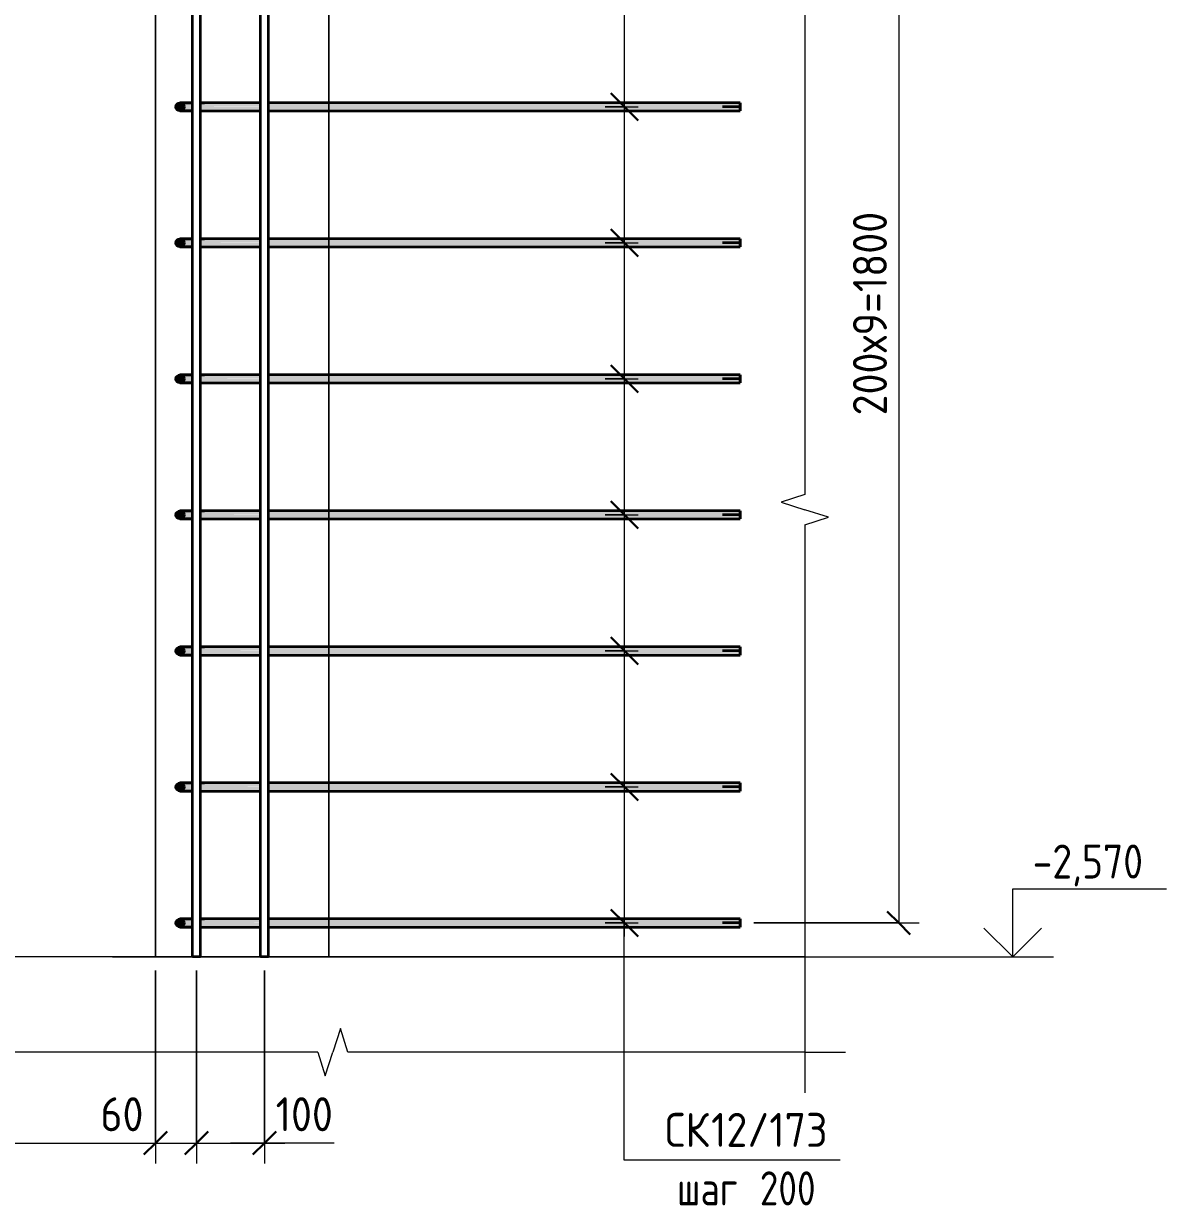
# Model space of a CAD drawing. Header units: millimetres. Extents: x 2384 to 38512, y -3571 to 48684.
# Drawn here: x 36832 to 38512, y -2935 to -1198 of the extents above; entities that cross this region are included whole.
import ezdxf

# ---------------------------------------------------------------- set-up
doc = ezdxf.new("R2010")
doc.units = ezdxf.units.MM
for name, color, linetype, lineweight in [('AA_Dim', 7, 'Continuous', 9), ('AA_Dim-20', 7, 'Continuous', 9), ('AA_Oformlenie', 7, 'Continuous', 9), ('AA_Vinoska', 7, 'Continuous', 9), ('AA_Visotnaya otmetka', 7, 'Continuous', 9), ('AF_Stena_Опалубка', 253, 'Continuous', 20), ('KR_Armatura_Tonkie', 7, 'Continuous', 20), ('KR_Fundament', 7, 'Continuous', 20)]:
    doc.layers.add(name, color=color, linetype=linetype, lineweight=lineweight)
doc.styles.add('ISOCPEUR_1', font='isocpeur.ttf', dxfattribs={"width": 0.9, "height": 50})
doc.styles.add('ISOCPEUR_2', font='isocpeur.ttf', dxfattribs={"width": 0.8, "height": 50})
doc.styles.add('ISOCPEUR_3', font='isocpeur.ttf', dxfattribs={"width": 0.85, "height": 50})
doc.dimstyles.new('00_Точн_3_знака__прозр__1', dxfattribs={"dimscale": 304.8, "dimtxt": 49.799059, "dimasz": 0.111549, "dimexe": 0.098425, "dimexo": 0.065617, "dimgap": 0.006562, "dimtad": 1, "dimdec": 3, "dimrnd": 0.001, "dimdsep": 46, "dimtxsty": 'ISOCPEUR_1', "dimblk1": 'OBLIQUE', "dimblk2": 'OBLIQUE', "dimsah": 1, "dimcen": 0.09, "dimdle": 0.098425, "dimazin": 0, "dimtfac": 1, "dimtdec": 4, "dimtix": 1, "dimtmove": 0, "dimatfit": 3, "dimfxl": 1, "dimtvp": 1, "dimtolj": 1, "dimtzin": 0, "dimlwd": 18, "dimlwe": 18, "dimarcsym": 2})
doc.dimstyles.new('05_Округл_1мм__прозр_', dxfattribs={"dimscale": 304.8, "dimtxt": 49.799059, "dimasz": 0.111549, "dimexe": 0.098425, "dimexo": 0.065617, "dimgap": 0.006562, "dimtad": 1, "dimdec": 0, "dimdsep": 46, "dimtxsty": 'ISOCPEUR_1', "dimblk1": 'OBLIQUE', "dimblk2": 'OBLIQUE', "dimsah": 1, "dimcen": 0.09, "dimdle": 0.098425, "dimazin": 0, "dimtfac": 1, "dimtdec": 4, "dimtix": 1, "dimtmove": 0, "dimatfit": 3, "dimfxl": 1, "dimtvp": 1, "dimtolj": 1, "dimtzin": 0, "dimlwd": 18, "dimlwe": 18, "dimarcsym": 2})
doc.dimstyles.new('05_Округл_1мм__прозр__1', dxfattribs={"dimscale": 304.8, "dimtxt": 49.799059, "dimasz": 0.111549, "dimexe": 0.098425, "dimexo": 0.065617, "dimgap": 0.006562, "dimtad": 1, "dimdec": 0, "dimdsep": 46, "dimtxsty": 'ISOCPEUR_1', "dimblk1": 'OBLIQUE', "dimblk2": 'OBLIQUE', "dimsah": 1, "dimcen": 0.09, "dimdle": 0.098425, "dimazin": 0, "dimtfac": 1, "dimtdec": 4, "dimtix": 1, "dimtmove": 1, "dimatfit": 3, "dimfxl": 1, "dimtvp": 1, "dimtolj": 1, "dimtzin": 0, "dimlwd": 18, "dimlwe": 18, "dimarcsym": 2})
doc.dimstyles.new('10_Раскладка_арматуры_с_засечками_3', dxfattribs={"dimscale": 304.8, "dimtxt": 0.18, "dimasz": 0.131234, "dimexe": 0.065617, "dimexo": 0, "dimgap": 0, "dimtad": 1, "dimdec": 3, "dimrnd": 0.001, "dimdsep": 46, "dimtxsty": 'ISOCPEUR_1', "dimblk1": 'OBLIQUE', "dimblk2": 'OBLIQUE', "dimsah": 1, "dimcen": 0.09, "dimdle": 0.065617, "dimazin": 0, "dimtfac": 1, "dimtdec": 4, "dimtix": 1, "dimtmove": 0, "dimatfit": 3, "dimfxl": 1, "dimtvp": 1, "dimtolj": 1, "dimtzin": 0, "dimlwd": 18, "dimlwe": 18, "dimarcsym": 2})

# ---------------------------------------------------------------- blocks, each defined once
blk = doc.blocks.new('350_Стержень П торец СК-СГ _НесАрм_РабПлоск_ - 350_Стержень П торец СК-СГ _НесАрм_РабПлоск_-4215887-Обрамление дверного проема')
at = {"layer": 'KR_Armatura_Tonkie', "lineweight": 35}
for points in [[(-46364, -726), (-46362.4, -725.8), (-46361, -725.2), (-46359.8, -724.2), (-46358.8, -723), (-46358.2, -721.6), (-46358, -720), (-46358.2, -718.4), (-46359.1, -716.6), (-46359.8, -715.8), (-46361, -714.8), (-46362.4, -714.2), (-46364, -714), (-46365.6, -714.2), (-46367, -714.8), (-46368.2, -715.8), (-46369.2, -717), (-46369.8, -718.4), (-46370, -720), (-46369.8, -721.6), (-46369.2, -723), (-46368.2, -724.2), (-46367, -725.2), (-46365.6, -725.8)], [(-46345.8, -714.2), (-46345.8, -714.1), (-46347, -714.1)]]:
    blk.add_hatch(color=256, dxfattribs=at).paths.add_polyline_path(points)
h = blk.add_hatch(color=256, dxfattribs=at)
h.paths.add_polyline_path([(-46364, -726), (-46359.8, -726), (-46357.7, -726), (-46345.8, -725.8), (-46345.8, -720), (-46358, -720), (-46358.2, -721.6), (-46359.1, -723.4), (-46360.3, -724.6), (-46361.8, -725.5), (-46362.4, -725.8), (-46364, -726)])
h.paths.add_polyline_path([(-46328, -726), (-46328, -720), (-46333.8, -720), (-46333.8, -726)])
h = blk.add_hatch(color=256, dxfattribs=at)
h.paths.add_polyline_path([(-46345.8, -720), (-46345.8, -714.2), (-46349, -714), (-46362.2, -714.3), (-46361, -714.8), (-46359.6, -716), (-46358.8, -717), (-46358.2, -718.4), (-46358, -720), (-46347.1, -720)])
h.paths.add_polyline_path([(-46328, -720), (-46328, -714), (-46333.8, -714.2), (-46333.8, -720)])
h = blk.add_hatch(color=256, dxfattribs=at)
h.paths.add_polyline_path([(-46328, -720), (-46245.8, -719.8), (-46245.8, -714), (-46328, -714.2), (-46328, -718.4)])
h.paths.add_polyline_path([(-46233.8, -720), (-45540, -720), (-45540, -714), (-46233.8, -714.2), (-46233.8, -719.8)])
h = blk.add_hatch(color=256, dxfattribs=at)
h.paths.add_polyline_path([(-46310.9, -726), (-46245.8, -725.8), (-46245.8, -720), (-46328, -720), (-46328, -726), (-46323, -726)])
h.paths.add_polyline_path([(-46233.8, -726), (-45540, -725.8), (-45540, -720), (-46233.8, -720.2), (-46233.8, -725.8)])
at = {"layer": 'AA_Oformlenie'}
for start, end in [(360, 180), (180, 0)]:
    blk.add_arc((-46364, -720), 6, start, end, dxfattribs=at)
at = {"layer": 'KR_Armatura_Tonkie', "lineweight": 35}
for p, q in [((-46333.8, -714), (-46328, -714)), ((-46328, -714), (-46333.8, -714)), ((-46333.8, -726), (-46328, -726)), ((-46245.8, -714), (-46328, -714)), ((-46328, -726), (-46245.8, -726)), ((-45540, -714), (-46233.8, -714)), ((-46233.8, -726), (-45540, -726)), ((-45540, -720), (-45566, -720)), ((-45540, -720), (-45566, -720)), ((-45540, -714), (-45540, -720)), ((-45540, -720), (-45540, -714.2)), ((-45540, -714.2), (-45540, -720)), ((-45540, -720), (-45540, -714.2)), ((-45540, -720), (-45540, -725.8)), ((-45540, -725.8), (-45540, -720)), ((-45540, -720), (-45540, -726)), ((-45540, -725.8), (-45540, -720))]:
    blk.add_line(p, q, dxfattribs=at)
at = {"layer": 'KR_Armatura_Tonkie', "lineweight": 35, "flags": 128}
for points in [[(-46364, -714), (-46362, -714), (-46356.4, -714), (-46347.6, -714), (-46345.8, -714)], [(-46345.8, -714), (-46350.2, -714), (-46358.2, -714), (-46362.9, -714), (-46364, -714)], [(-46345.8, -726), (-46350.2, -726), (-46358.2, -726), (-46362.9, -726), (-46364, -726)], [(-46364, -726), (-46362, -726), (-46356.4, -726), (-46347.6, -726), (-46345.8, -726)]]:
    blk.add_lwpolyline(points, dxfattribs=at)
at = {"layer": 'KR_Armatura_Tonkie', "lineweight": 35}
blk.add_circle((-46364, -720), 6, dxfattribs=at)
blk = doc.blocks.new('350_Стержень П торец СК-СГ _НесАрм_РабПлоск_ - 350_Стержень П торец СК-СГ _НесАрм_РабПлоск_-V108-Обрамление дверного проема')
at = {"layer": 'KR_Armatura_Tonkie', "lineweight": 35}
for points in [[(-46364, -1726), (-46362.4, -1725.8), (-46361, -1725.2), (-46359.3, -1723.6), (-46358.8, -1723), (-46358.2, -1721.6), (-46358, -1720), (-46358.2, -1718.4), (-46359.1, -1716.6), (-46359.8, -1715.8), (-46361, -1714.8), (-46362.4, -1714.2), (-46364, -1714), (-46365.6, -1714.2), (-46367, -1714.8), (-46368.2, -1715.8), (-46369.2, -1717), (-46369.8, -1718.4), (-46370, -1720), (-46369.8, -1721.6), (-46368.7, -1723.6), (-46368.2, -1724.2), (-46367, -1725.2), (-46365.6, -1725.8)], [(-46345.8, -1714.2), (-46345.8, -1714.1), (-46347, -1714.1)]]:
    blk.add_hatch(color=256, dxfattribs=at).paths.add_polyline_path(points)
h = blk.add_hatch(color=256, dxfattribs=at)
h.paths.add_polyline_path([(-46364, -1726), (-46359.8, -1726), (-46357.7, -1726), (-46345.8, -1725.8), (-46345.8, -1720), (-46358, -1720), (-46358.2, -1721.6), (-46359.3, -1723.6), (-46360.3, -1724.6), (-46361.8, -1725.5), (-46362.4, -1725.8), (-46364, -1726)])
h.paths.add_polyline_path([(-46328, -1726), (-46328, -1720), (-46333.8, -1720), (-46333.8, -1726)])
h = blk.add_hatch(color=256, dxfattribs=at)
h.paths.add_polyline_path([(-46345.8, -1720), (-46345.8, -1714.2), (-46349, -1714), (-46362.2, -1714.3), (-46361, -1714.8), (-46359.6, -1716), (-46358.8, -1717), (-46358.2, -1718.4), (-46358, -1720), (-46347.1, -1720)])
h.paths.add_polyline_path([(-46328, -1720), (-46328, -1714), (-46333.8, -1714.2), (-46333.8, -1720)])
h = blk.add_hatch(color=256, dxfattribs=at)
h.paths.add_polyline_path([(-46328, -1720), (-46245.8, -1719.8), (-46245.8, -1714), (-46328, -1714.2), (-46328, -1718.4)])
h.paths.add_polyline_path([(-46233.8, -1720), (-45540, -1720), (-45540, -1714), (-46233.8, -1714.2), (-46233.8, -1719.8)])
h = blk.add_hatch(color=256, dxfattribs=at)
h.paths.add_polyline_path([(-46214.5, -1726), (-45540, -1725.8), (-45540, -1720), (-46233.8, -1720.2), (-46233.8, -1726)])
h.paths.add_polyline_path([(-46310.9, -1726), (-46245.8, -1725.8), (-46245.8, -1720), (-46328, -1720), (-46328, -1726)])
at = {"layer": 'AA_Oformlenie'}
for start, end in [(0, 180), (180, 0)]:
    blk.add_arc((-46364, -1720), 6, start, end, dxfattribs=at)
at = {"layer": 'KR_Armatura_Tonkie', "lineweight": 35}
for p, q in [((-46333.8, -1714), (-46328, -1714)), ((-46328, -1714), (-46333.8, -1714)), ((-46245.8, -1714), (-46328, -1714)), ((-45540, -1714), (-46233.8, -1714)), ((-45540, -1720), (-45566, -1720)), ((-45540, -1720), (-45566, -1720)), ((-45540, -1714), (-45540, -1720)), ((-45540, -1720), (-45540, -1714.2)), ((-45540, -1714.2), (-45540, -1720)), ((-45540, -1720), (-45540, -1714.2)), ((-45540, -1720), (-45540, -1725.8)), ((-45540, -1725.8), (-45540, -1720)), ((-45540, -1720), (-45540, -1726)), ((-45540, -1725.8), (-45540, -1720)), ((-46333.8, -1726), (-46328, -1726)), ((-46328, -1726), (-46245.8, -1726)), ((-46233.8, -1726), (-45540, -1726))]:
    blk.add_line(p, q, dxfattribs=at)
at = {"layer": 'KR_Armatura_Tonkie', "lineweight": 35, "flags": 128}
for points in [[(-46364, -1714), (-46362, -1714), (-46356.4, -1714), (-46347.6, -1714), (-46345.8, -1714)], [(-46345.8, -1714), (-46350.2, -1714), (-46358.2, -1714), (-46362.9, -1714), (-46364, -1714)], [(-46345.8, -1726), (-46350.2, -1726), (-46358.2, -1726), (-46362.9, -1726), (-46364, -1726)], [(-46364, -1726), (-46362, -1726), (-46356.4, -1726), (-46347.6, -1726), (-46345.8, -1726)]]:
    blk.add_lwpolyline(points, dxfattribs=at)
at = {"layer": 'KR_Armatura_Tonkie', "lineweight": 35}
blk.add_circle((-46364, -1720), 6, dxfattribs=at)
blk = doc.blocks.new('350_Стержень П торец СК-СГ _НесАрм_РабПлоск_ - 350_Стержень П торец СК-СГ _НесАрм_РабПлоск_-V109-Обрамление дверного проема')
at = {"layer": 'KR_Armatura_Tonkie', "lineweight": 35}
for points in [[(-46364, -2126), (-46362.4, -2125.8), (-46361, -2125.2), (-46359.8, -2124.2), (-46358.6, -2122.4), (-46358.2, -2121.6), (-46358, -2120), (-46358.2, -2118.4), (-46359.1, -2116.6), (-46359.8, -2115.8), (-46361, -2114.8), (-46362.4, -2114.2), (-46364, -2114), (-46365.6, -2114.2), (-46367, -2114.8), (-46368.2, -2115.8), (-46369.2, -2117), (-46369.8, -2118.4), (-46370, -2120), (-46369.8, -2121.6), (-46369.2, -2123), (-46368.2, -2124.2), (-46367, -2125.2), (-46365.6, -2125.8)], [(-46345.8, -2114.2), (-46345.8, -2114.1), (-46347, -2114.1)]]:
    blk.add_hatch(color=256, dxfattribs=at).paths.add_polyline_path(points)
h = blk.add_hatch(color=256, dxfattribs=at)
h.paths.add_polyline_path([(-46345.8, -2120), (-46345.8, -2114.2), (-46349, -2114), (-46362.2, -2114.3), (-46361, -2114.8), (-46359.6, -2116), (-46358.8, -2117), (-46358.2, -2118.4), (-46358, -2120), (-46347.1, -2120)])
h.paths.add_polyline_path([(-46328, -2120), (-46328, -2114), (-46333.8, -2114.2), (-46333.8, -2120)])
h = blk.add_hatch(color=256, dxfattribs=at)
h.paths.add_polyline_path([(-46328, -2120), (-46245.8, -2119.8), (-46245.8, -2114), (-46328, -2114.2), (-46328, -2118.4)])
h.paths.add_polyline_path([(-46233.8, -2120), (-45540, -2120), (-45540, -2114), (-46233.8, -2114.2), (-46233.8, -2119.8)])
h = blk.add_hatch(color=256, dxfattribs=at)
h.paths.add_polyline_path([(-46328, -2126), (-46328, -2120), (-46333.8, -2120), (-46333.8, -2126)])
h.paths.add_polyline_path([(-46364, -2126), (-46359.8, -2126), (-46357.7, -2126), (-46345.8, -2125.8), (-46345.8, -2120), (-46358, -2120), (-46358.2, -2121.6), (-46359.1, -2123.4), (-46360.3, -2124.6), (-46361.8, -2125.5), (-46362.4, -2125.8), (-46364, -2126)])
h = blk.add_hatch(color=256, dxfattribs=at)
h.paths.add_polyline_path([(-46214.5, -2126), (-45540, -2125.8), (-45540, -2120), (-46233.8, -2120.2), (-46233.8, -2126)])
h.paths.add_polyline_path([(-46328, -2126), (-46245.8, -2125.8), (-46245.8, -2120), (-46328, -2120), (-46328, -2125.8)])
at = {"layer": 'AA_Oformlenie'}
for start, end in [(0, 180), (180, 0)]:
    blk.add_arc((-46364, -2120), 6, start, end, dxfattribs=at)
at = {"layer": 'KR_Armatura_Tonkie', "lineweight": 35}
for p, q in [((-46333.8, -2114), (-46328, -2114)), ((-46328, -2114), (-46333.8, -2114)), ((-46245.8, -2114), (-46328, -2114)), ((-45540, -2114), (-46233.8, -2114)), ((-45540, -2114), (-45540, -2120)), ((-45540, -2120), (-45540, -2114.2)), ((-45540, -2114.2), (-45540, -2120)), ((-45540, -2120), (-45540, -2114.2)), ((-46333.8, -2126), (-46328, -2126)), ((-46328, -2126), (-46245.8, -2126)), ((-46233.8, -2126), (-45540, -2126)), ((-45540, -2120), (-45566, -2120)), ((-45540, -2120), (-45566, -2120)), ((-45540, -2120), (-45540, -2125.8)), ((-45540, -2125.8), (-45540, -2120)), ((-45540, -2120), (-45540, -2126)), ((-45540, -2125.8), (-45540, -2120))]:
    blk.add_line(p, q, dxfattribs=at)
at = {"layer": 'KR_Armatura_Tonkie', "lineweight": 35, "flags": 128}
for points in [[(-46364, -2114), (-46362, -2114), (-46356.4, -2114), (-46347.6, -2114), (-46345.8, -2114)], [(-46345.8, -2114), (-46350.2, -2114), (-46358.2, -2114), (-46362.9, -2114), (-46364, -2114)], [(-46345.8, -2126), (-46350.2, -2126), (-46358.2, -2126), (-46362.9, -2126), (-46364, -2126)], [(-46364, -2126), (-46362, -2126), (-46356.4, -2126), (-46347.6, -2126), (-46345.8, -2126)]]:
    blk.add_lwpolyline(points, dxfattribs=at)
at = {"layer": 'KR_Armatura_Tonkie', "lineweight": 35}
blk.add_circle((-46364, -2120), 6, dxfattribs=at)
blk = doc.blocks.new('011_Прямоугольник обрыва _ЭлУзла_ - 011_Прямоугольник обрыва _ЭлУзла_-4220773-Обрамление дверного проема')
at = {"layer": 'AA_Oformlenie'}
for p, q in [((-45445, -339.5), (-45445, -1890)), ((-45445, -1934.5), (-45445, -2710)), ((-46161.4, -2710), (-47505.8, -2710)), ((-45445, -2710), (-46116.9, -2710))]:
    blk.add_line(p, q, dxfattribs=at)
blk = doc.blocks.new('DIMBLOCK239-Обрамление дверного проема')
at = {"layer": 'AA_Dim-20', "lineweight": 30}
for p, q in [((38118.9, -720), (38101.9, -703)), ((38118.9, -720), (38135.9, -737)), ((38118.9, -2520), (38101.9, -2503)), ((38118.9, -2520), (38135.9, -2537))]:
    blk.add_line(p, q, dxfattribs=at)
at = {"layer": 'AA_Dim-20', "lineweight": 18}
for p, q in [((37905.7, -720), (38148.9, -720)), ((38118.9, -720), (37905.7, -720)), ((38118.9, -720), (38118.9, -2520)), ((37905.7, -2520), (38148.9, -2520)), ((38118.9, -2520), (37905.7, -2520))]:
    blk.add_line(p, q, dxfattribs=at)
at = {"layer": 'AA_Dim-20', "color": 0, "lineweight": 18, "insert": (38051.5, -1773.7), "char_height": 50, "width": 368.896, "attachment_point": 1, "rotation": 90, "line_spacing_factor": 1.149209, "style": 'ISOCPEUR_1'}
blk.add_mtext('200х9=1800', dxfattribs=at)
blk = doc.blocks.new('_Oblique')
at = {"color": 0, "linetype": 'ByBlock', "lineweight": -2}
blk.add_line((-0.5, -0.5), (0.5, 0.5), dxfattribs=at)
blk = doc.blocks.new('DIMBLOCK242-Обрамление дверного проема')
at = {"layer": 'AA_Dim-20', "lineweight": 18}
for p, q in [((35860.7, -2590), (35860.7, -2873.6)), ((35860.7, -2843.6), (35860.7, -2590)), ((37025.7, -2590), (37025.7, -2873.6)), ((37025.7, -2843.6), (37025.7, -2590)), ((35860.7, -2843.6), (37025.7, -2843.6))]:
    blk.add_line(p, q, dxfattribs=at)
at = {"layer": 'AA_Dim-20', "lineweight": 30}
for p, q in [((35860.7, -2843.6), (35877.7, -2826.6)), ((37025.7, -2843.6), (37042.7, -2826.6)), ((35860.7, -2843.6), (35843.7, -2860.6)), ((37025.7, -2843.6), (37008.7, -2860.6))]:
    blk.add_line(p, q, dxfattribs=at)
at = {"layer": 'AA_Dim-20', "color": 0, "lineweight": 18, "insert": (36388.6, -2776.3), "char_height": 50, "width": 131.01, "attachment_point": 1, "line_spacing_factor": 1.149209, "style": 'ISOCPEUR_1'}
blk.add_mtext('1165', dxfattribs=at)
blk = doc.blocks.new('DIMBLOCK243-Обрамление дверного проема')
at = {"layer": 'AA_Dim-20', "lineweight": 18}
for p, q in [((37025.7, -2590), (37025.7, -2873.6)), ((37025.7, -2843.6), (37025.7, -2590)), ((37085.9, -2590), (37085.9, -2873.6)), ((37085.9, -2843.6), (37085.9, -2590)), ((36944.5, -2843.6), (37027.8, -2843.6)), ((37025.7, -2843.6), (37085.9, -2843.6)), ((37027.8, -2843.6), (37055.8, -2843.6))]:
    blk.add_line(p, q, dxfattribs=at)
at = {"layer": 'AA_Dim-20', "lineweight": 30}
for p, q in [((37025.7, -2843.6), (37042.7, -2826.6)), ((37085.9, -2843.6), (37102.9, -2826.6)), ((37025.7, -2843.6), (37008.7, -2860.6)), ((37085.9, -2843.6), (37068.9, -2860.6))]:
    blk.add_line(p, q, dxfattribs=at)
at = {"layer": 'AA_Dim-20', "color": 0, "lineweight": 18, "insert": (36944.5, -2776.3), "char_height": 50, "width": 75.848, "attachment_point": 1, "line_spacing_factor": 1.149209, "style": 'ISOCPEUR_1'}
blk.add_mtext('60', dxfattribs=at)
blk = doc.blocks.new('DIMBLOCK244-Обрамление дверного проема')
at = {"layer": 'AA_Dim-20', "lineweight": 18}
for p, q in [((37085.9, -2590), (37085.9, -2873.6)), ((37085.9, -2843.6), (37085.9, -2590)), ((37185.9, -2590), (37185.9, -2873.6)), ((37185.9, -2843.6), (37185.9, -2590)), ((37085.9, -2843.6), (37215.9, -2843.6)), ((37182.4, -2843.6), (37135.9, -2843.6)), ((37288.6, -2843.6), (37182.4, -2843.6))]:
    blk.add_line(p, q, dxfattribs=at)
at = {"layer": 'AA_Dim-20', "lineweight": 30}
for p, q in [((37085.9, -2843.6), (37102.9, -2826.6)), ((37185.9, -2843.6), (37202.9, -2826.6)), ((37085.9, -2843.6), (37068.9, -2860.6)), ((37185.9, -2843.6), (37168.9, -2860.6))]:
    blk.add_line(p, q, dxfattribs=at)
at = {"layer": 'AA_Dim-20', "color": 0, "lineweight": 18, "insert": (37202.4, -2776.3), "char_height": 50, "width": 103.429, "attachment_point": 1, "line_spacing_factor": 1.149209, "style": 'ISOCPEUR_1'}
blk.add_mtext('100', dxfattribs=at)
blk = doc.blocks.new('DIMBLOCK245-Обрамление дверного проема')
at = {"layer": 'AA_Dim-20', "lineweight": 30}
for p, q in [((37715.4, -2320), (37695.4, -2300)), ((37715.4, -2320), (37735.4, -2340)), ((37715.4, -2520), (37695.4, -2500)), ((37715.4, -2520), (37735.4, -2540))]:
    blk.add_line(p, q, dxfattribs=at)
at = {"layer": 'AA_Dim-20', "lineweight": 18}
for p, q in [((37687.1, -2320), (37735.4, -2320)), ((37715.4, -2320), (37687.1, -2320)), ((37715.4, -2540), (37715.4, -2320)), ((37687.1, -2520), (37735.4, -2520)), ((37715.4, -2520), (37687.1, -2520))]:
    blk.add_line(p, q, dxfattribs=at)
blk = doc.blocks.new('DIMBLOCK246-Обрамление дверного проема')
at = {"layer": 'AA_Dim-20', "lineweight": 30}
for p, q in [((37715.4, -2120), (37695.4, -2100)), ((37715.4, -2120), (37735.4, -2140)), ((37715.4, -2320), (37695.4, -2300)), ((37715.4, -2320), (37735.4, -2340))]:
    blk.add_line(p, q, dxfattribs=at)
at = {"layer": 'AA_Dim-20', "lineweight": 18}
for p, q in [((37687.1, -2120), (37735.4, -2120)), ((37715.4, -2120), (37687.1, -2120)), ((37715.4, -2320), (37715.4, -2120)), ((37687.1, -2320), (37735.4, -2320)), ((37715.4, -2320), (37687.1, -2320))]:
    blk.add_line(p, q, dxfattribs=at)
blk = doc.blocks.new('DIMBLOCK247-Обрамление дверного проема')
at = {"layer": 'AA_Dim-20', "lineweight": 30}
for p, q in [((37715.4, -1920), (37695.4, -1900)), ((37715.4, -1920), (37735.4, -1940)), ((37715.4, -2120), (37695.4, -2100)), ((37715.4, -2120), (37735.4, -2140))]:
    blk.add_line(p, q, dxfattribs=at)
at = {"layer": 'AA_Dim-20', "lineweight": 18}
for p, q in [((37687.1, -1920), (37735.4, -1920)), ((37715.4, -1920), (37687.1, -1920)), ((37715.4, -2120), (37715.4, -1920)), ((37687.1, -2120), (37735.4, -2120)), ((37715.4, -2120), (37687.1, -2120))]:
    blk.add_line(p, q, dxfattribs=at)
blk = doc.blocks.new('DIMBLOCK248-Обрамление дверного проема')
at = {"layer": 'AA_Dim-20', "lineweight": 30}
for p, q in [((37715.4, -1720), (37695.4, -1700)), ((37715.4, -1720), (37735.4, -1740)), ((37715.4, -1920), (37695.4, -1900)), ((37715.4, -1920), (37735.4, -1940))]:
    blk.add_line(p, q, dxfattribs=at)
at = {"layer": 'AA_Dim-20', "lineweight": 18}
for p, q in [((37687.1, -1720), (37735.4, -1720)), ((37715.4, -1720), (37687.1, -1720)), ((37715.4, -1920), (37715.4, -1720)), ((37687.1, -1920), (37735.4, -1920)), ((37715.4, -1920), (37687.1, -1920))]:
    blk.add_line(p, q, dxfattribs=at)
blk = doc.blocks.new('DIMBLOCK249-Обрамление дверного проема')
at = {"layer": 'AA_Dim-20', "lineweight": 30}
for p, q in [((37715.4, -1520), (37695.4, -1500)), ((37715.4, -1520), (37735.4, -1540)), ((37715.4, -1720), (37695.4, -1700)), ((37715.4, -1720), (37735.4, -1740))]:
    blk.add_line(p, q, dxfattribs=at)
at = {"layer": 'AA_Dim-20', "lineweight": 18}
for p, q in [((37687.1, -1520), (37735.4, -1520)), ((37715.4, -1520), (37687.1, -1520)), ((37715.4, -1720), (37715.4, -1520)), ((37687.1, -1720), (37735.4, -1720)), ((37715.4, -1720), (37687.1, -1720))]:
    blk.add_line(p, q, dxfattribs=at)
blk = doc.blocks.new('DIMBLOCK250-Обрамление дверного проема')
at = {"layer": 'AA_Dim-20', "lineweight": 30}
for p, q in [((37715.4, -1320), (37695.4, -1300)), ((37715.4, -1320), (37735.4, -1340)), ((37715.4, -1520), (37695.4, -1500)), ((37715.4, -1520), (37735.4, -1540))]:
    blk.add_line(p, q, dxfattribs=at)
at = {"layer": 'AA_Dim-20', "lineweight": 18}
for p, q in [((37687.1, -1320), (37735.4, -1320)), ((37715.4, -1320), (37687.1, -1320)), ((37715.4, -1520), (37715.4, -1320)), ((37687.1, -1520), (37735.4, -1520)), ((37715.4, -1520), (37687.1, -1520))]:
    blk.add_line(p, q, dxfattribs=at)
blk = doc.blocks.new('DIMBLOCK251-Обрамление дверного проема')
at = {"layer": 'AA_Dim-20', "lineweight": 30}
for p, q in [((37715.4, -1120), (37695.4, -1100)), ((37715.4, -1120), (37735.4, -1140)), ((37715.4, -1320), (37695.4, -1300)), ((37715.4, -1320), (37735.4, -1340))]:
    blk.add_line(p, q, dxfattribs=at)
at = {"layer": 'AA_Dim-20', "lineweight": 18}
for p, q in [((37687.1, -1120), (37735.4, -1120)), ((37715.4, -1120), (37687.1, -1120)), ((37715.4, -1320), (37715.4, -1120)), ((37687.1, -1320), (37735.4, -1320)), ((37715.4, -1320), (37687.1, -1320))]:
    blk.add_line(p, q, dxfattribs=at)
blk = doc.blocks.new('042_М_Арматуры - Диам длина поз _ Комментарий-2260297-Обрамление дверного проема')
at = {"layer": 'AA_Vinoska'}
blk.add_line((-46119.6, 150.3), (-45839.6, 150.3), dxfattribs=at)
blk = doc.blocks.new('Высотные отметки - Стрелка вверх-400292-Обрамление дверного проема')
at = {"layer": 'AA_Vinoska'}
for p, q in [((-45139.2, -2470), (-44913.2, -2470)), ((-45139.2, -2570), (-45139.2, -2470)), ((-45139.2, -2570), (-45181.6, -2527.6)), ((-45139.2, -2570), (-45096.8, -2527.6)), ((-45199.2, -2570), (-45079.2, -2570))]:
    blk.add_line(p, q, dxfattribs=at)

msp = doc.modelspace()

# ---------------------------------------------------------------- linework, layer by layer
at = {"layer": 'AA_Vinoska'}
for p, q in [((37980.691, -1889.9765), (37946.031, -1901.2383)), ((37946.031, -1901.2383), (37980.691, -1912.5)), ((38015.332, -1923.5), (37980.691, -1912.5)), ((37980.691, -1934.5), (38015.332, -1923.5)), ((37714.2625, -2516.9235), (37714.2625, -2868.3612)), ((37297.5266, -2675.3399), (37286.2649, -2710)), ((37308.7884, -2710), (37297.5266, -2675.3399)), ((37264.2649, -2710), (37275.2649, -2744.641)), ((37275.2649, -2744.641), (37286.2649, -2710)), ((37980.691, -2710), (38040.691, -2710)), ((37980.691, -2710), (37980.691, -2770)), ((37714.2625, -2868.3612), (37752.6709, -2868.3612))]:
    msp.add_line(p, q, dxfattribs=at)
at = {"layer": 'AA_Visotnaya otmetka'}
for q in [(38286.4968, -2570), (36962.599, -2570)]:
    msp.add_line((36962.599, -2570), q, dxfattribs=at)
at = {"layer": 'AF_Stena_Опалубка'}
for p, q in [((37280.691, 0), (37280.691, -2570)), ((37280.691, -2570), (37280.691, -270)), ((37025.691, -600), (37025.691, -2570)), ((37025.691, -2570), (37025.691, -600)), ((37280.691, -1126), (37280.691, -1314)), ((37280.691, -1314), (37280.691, -1126)), ((37280.691, -1326), (37280.691, -1514)), ((37280.691, -1514), (37280.691, -1326)), ((37280.691, -1526), (37280.691, -1714)), ((37280.691, -1714), (37280.691, -1526)), ((37280.691, -1726), (37280.691, -1914)), ((37280.691, -1914), (37280.691, -1726)), ((37280.691, -1926), (37280.691, -2114)), ((37280.691, -2114), (37280.691, -1926)), ((37280.691, -2126), (37280.691, -2314)), ((37280.691, -2314), (37280.691, -2126)), ((37280.691, -2326), (37280.691, -2514)), ((37280.691, -2514), (37280.691, -2326)), ((37280.691, -2526), (37280.691, -2570)), ((37280.691, -2570), (37280.691, -2526)), ((37025.691, -2570), (37280.691, -2570)), ((37280.691, -2570), (37025.691, -2570)), ((37280.691, -2570), (37980.691, -2570)), ((37980.691, -2570), (37280.691, -2570))]:
    msp.add_line(p, q, dxfattribs=at)
at = {"layer": 'KR_Armatura_Tonkie', "lineweight": 35}
for p, q in [((37079.851, -2570), (37079.851, 430)), ((37079.851, -2570), (37079.851, 430)), ((37091.851, -2570), (37091.851, 430)), ((37091.851, -2570), (37091.851, 430)), ((37179.851, -2570), (37179.851, 430)), ((37179.851, -2570), (37179.851, 430)), ((37191.851, -2570), (37191.851, 430)), ((37191.851, -2570), (37191.851, 430)), ((37091.851, -2570), (37079.851, -2570)), ((37091.851, -2570), (37079.851, -2570)), ((37191.851, -2570), (37179.851, -2570)), ((37191.851, -2570), (37179.851, -2570))]:
    msp.add_line(p, q, dxfattribs=at)
at = {"layer": 'KR_Fundament'}
msp.add_line((37980.691, -2570), (35400.6913, -2570), dxfattribs=at)
msp.add_line((37980.691, -2570), (35400.6913, -2570), dxfattribs=at)

# ---------------------------------------------------------------- block references
at = {"layer": 'AA_Oformlenie'}
msp.add_blockref('011_Прямоугольник обрыва _ЭлУзла_ - 011_Прямоугольник обрыва _ЭлУзла_-4220773-Обрамление дверного проема', (83425.691, 0), dxfattribs=at)
at = {"layer": 'AA_Vinoska'}
for name, p in [('Высотные отметки - Стрелка вверх-400292-Обрамление дверного проема', (83425.691, 0)), ('042_М_Арматуры - Диам длина поз _ Комментарий-2260297-Обрамление дверного проема', (83872.2776, -3018.6368))]:
    msp.add_blockref(name, p, dxfattribs=at)
at = {"layer": 'KR_Armatura_Tonkie', "lineweight": 35}
for name, p in [('350_Стержень П торец СК-СГ _НесАрм_РабПлоск_ - 350_Стержень П торец СК-СГ _НесАрм_РабПлоск_-4215887-Обрамление дверного проема', (83425.691, -600)), ('350_Стержень П торец СК-СГ _НесАрм_РабПлоск_ - 350_Стержень П торец СК-СГ _НесАрм_РабПлоск_-4215887-Обрамление дверного проема', (83425.691, -800)), ('350_Стержень П торец СК-СГ _НесАрм_РабПлоск_ - 350_Стержень П торец СК-СГ _НесАрм_РабПлоск_-V108-Обрамление дверного проема', (83425.691, 0)), ('350_Стержень П торец СК-СГ _НесАрм_РабПлоск_ - 350_Стержень П торец СК-СГ _НесАрм_РабПлоск_-V108-Обрамление дверного проема', (83425.691, -200)), ('350_Стержень П торец СК-СГ _НесАрм_РабПлоск_ - 350_Стержень П торец СК-СГ _НесАрм_РабПлоск_-V109-Обрамление дверного проема', (83425.691, 0)), ('350_Стержень П торец СК-СГ _НесАрм_РабПлоск_ - 350_Стержень П торец СК-СГ _НесАрм_РабПлоск_-V108-Обрамление дверного проема', (83425.691, -600)), ('350_Стержень П торец СК-СГ _НесАрм_РабПлоск_ - 350_Стержень П торец СК-СГ _НесАрм_РабПлоск_-V109-Обрамление дверного проема', (83425.691, -400))]:
    msp.add_blockref(name, p, dxfattribs=at)

# ---------------------------------------------------------------- texts
at = {"layer": 'AA_Vinoska', "char_height": 50, "attachment_point": 1}
for s, insert, width, style in [('СК', (37774.9637, -2799.2791), 82.253137, 'ISOCPEUR_1'), ('12/173', (37842.8294, -2799.2791), 210.683475, 'ISOCPEUR_1'), ('шаг', (37792.7037, -2885.2602), 116.7257, 'ISOCPEUR_2'), (' 200', (37889.0121, -2885.2602), 133.4008, 'ISOCPEUR_2')]:
    msp.add_mtext(s, dxfattribs=dict(at, insert=insert, width=width, style=style))
at = {"layer": 'AA_Visotnaya otmetka', "insert": (38315.8277, -2404.6772), "char_height": 50, "width": 193.606012, "attachment_point": 1, "line_spacing_factor": 1.149209, "style": 'ISOCPEUR_3'}
msp.add_mtext('-2,570', dxfattribs=at)

# ---------------------------------------------------------------- dimensions: what is measured, and where the dimension line sits
at = {"layer": 'AA_Dim', "lineweight": 18}
for base, p1, p2, dimstyle, override, picture, middle in [((38118.8682, -2520), (37885.691, -720), (37885.691, -2520), '00_Точн_3_знака__прозр__1', {"dimpost": '200х9=<>', "dimfxl": 1800}, 'DIMBLOCK239-Обрамление дверного проема', (38091.8682, -1620)), ((37715.3528, -1120), (37687.0685, -1320), (37687.0685, -1120), '10_Раскладка_арматуры_с_засечками_3', {"dimpost": '<>', "dimfxl": 200}, 'DIMBLOCK251-Обрамление дверного проема', (37690.3528, -1220)), ((37715.3528, -1320), (37687.0685, -1520), (37687.0685, -1320), '10_Раскладка_арматуры_с_засечками_3', {"dimpost": '<>', "dimfxl": 200}, 'DIMBLOCK250-Обрамление дверного проема', (37690.3528, -1420)), ((37715.3528, -1520), (37687.0685, -1720), (37687.0685, -1520), '10_Раскладка_арматуры_с_засечками_3', {"dimpost": '<>', "dimfxl": 200}, 'DIMBLOCK249-Обрамление дверного проема', (37690.3528, -1620)), ((37715.3528, -1720), (37687.0685, -1920), (37687.0685, -1720), '10_Раскладка_арматуры_с_засечками_3', {"dimpost": '<>', "dimfxl": 200}, 'DIMBLOCK248-Обрамление дверного проема', (37690.3528, -1820)), ((37715.3528, -1920), (37687.0685, -2120), (37687.0685, -1920), '10_Раскладка_арматуры_с_засечками_3', {"dimpost": '<>', "dimfxl": 200}, 'DIMBLOCK247-Обрамление дверного проема', (37690.3528, -2020)), ((37715.3528, -2120), (37687.0685, -2320), (37687.0685, -2120), '10_Раскладка_арматуры_с_засечками_3', {"dimpost": '<>', "dimfxl": 200}, 'DIMBLOCK246-Обрамление дверного проема', (37690.3528, -2220)), ((37715.3528, -2320), (37687.0685, -2520), (37687.0685, -2320), '10_Раскладка_арматуры_с_засечками_3', {"dimpost": '<>', "dimfxl": 200}, 'DIMBLOCK245-Обрамление дверного проема', (37690.3528, -2420))]:
    dim = msp.add_linear_dim(base=base, p1=p1, p2=p2, angle=90, dimstyle=dimstyle, override=override, dxfattribs=at)
    dim.commit()
    dim.dimension.update_dxf_attribs({"geometry": picture, "text_midpoint": middle})
dim = msp.add_linear_dim(base=(37025.691, -2843.6146), p1=(35860.691, -2570), p2=(37025.691, -2570), dimstyle='05_Округл_1мм__прозр_', override={"dimpost": '<>', "dimfxl": 1165}, dxfattribs=at)
dim.commit()
dim.dimension.update_dxf_attribs({"geometry": 'DIMBLOCK242-Обрамление дверного проема', "text_midpoint": (36443.191, -2816.6146)})
for base, p1, p2, override, picture, middle in [((37085.851, -2843.6146), (37025.691, -2570), (37085.851, -2570), {"dimpost": '<>', "dimfxl": 60.159953}, 'DIMBLOCK243-Обрамление дверного проема', (36982.4698, -2809.6251)), ((37185.851, -2843.6146), (37085.851, -2570), (37185.851, -2570), {"dimpost": '<>', "dimfxl": 100}, 'DIMBLOCK244-Обрамление дверного проема', (37254.082, -2809.6251))]:
    dim = msp.add_linear_dim(base=base, p1=p1, p2=p2, dimstyle='05_Округл_1мм__прозр__1', override=override, dxfattribs=at)
    dim.commit()
    dim.dimension.update_dxf_attribs({"geometry": picture, "text_midpoint": middle, "dimtype": 160})

doc.saveas('drawing.dxf')
